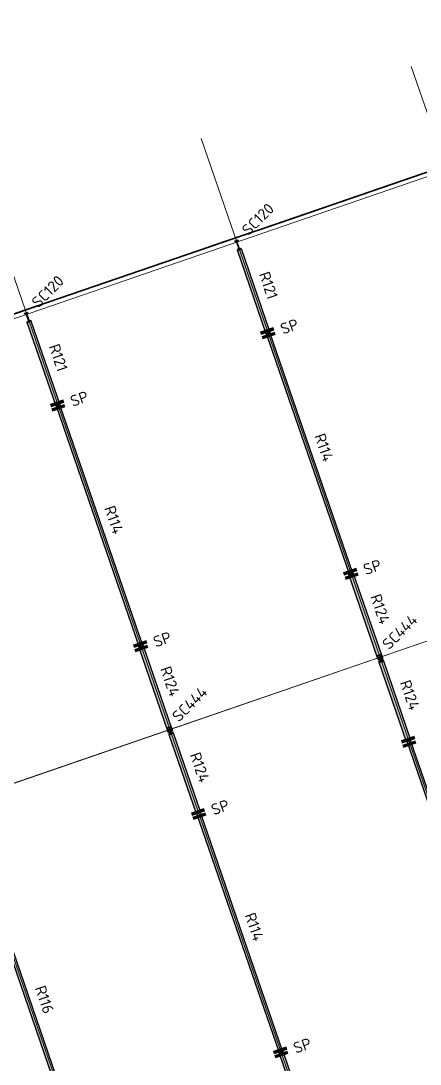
# Model space of a CAD drawing. Header units: millimetres. Extents: x 665 to 159342, y 5858 to 4035990.
# Drawn here: x 99900 to 117865, y 3984523 to 4031528 of the extents above; entities that cross this region are included whole.
import ezdxf

# ---------------------------------------------------------------- set-up
doc = ezdxf.new("R2010")
doc.units = ezdxf.units.MM
doc.linetypes.add('Dash', pattern=[7, 5, -2])
doc.linetypes.add('Hidden Half', pattern=[3, 2, -1])
for name, color, linetype, lineweight in [('A-270-M_ROOF', 132, 'Continuous', 13), ('S-280-A_COLUMN', 171, 'Continuous', 18), ('S-280-A_STRUCT_FRAME', 2, 'Continuous', 18), ('S-280-M_COLUMN', 52, 'Continuous', 13), ('S-280-M_STRUCT_FRAME', 12, 'Continuous', 13), ('S-280-MH_COLUMN', 52, 'Hidden Half', 13), ('Z-000-T_TEXT', 131, 'Continuous', 25), ('Z-030-M_GRID', 191, 'Continuous', 13)]:
    doc.layers.add(name, color=color, linetype=linetype, lineweight=lineweight)
doc.styles.add('ISOCPEUR_3', font='isocpeur.ttf', dxfattribs={"height": 500})

# ---------------------------------------------------------------- blocks, each defined once
blk = doc.blocks.new('25021-APA-ZZ-ZZ-M3-AR-000001_V3_rvt-1-S6_001 - UPPER ROOF FRAMING - PART 1')
at = {"layer": 'A-270-M_ROOF', "color": 253, "lineweight": 5}
for p, q in [((-2353802, 4031403), (-2459471, 3995017)), ((-2347724, 4012564), (-2453017, 3976308))]:
    blk.add_line(p, q, dxfattribs=at)
blk = doc.blocks.new('NRP_Framing-Steel-EA - RB725 - 75x75x8EA-3940634-S6_001 - UPPER ROOF FRAMING - PART 1')
at = {"layer": 'S-280-M_STRUCT_FRAME', "linetype": 'Dash', "lineweight": 35}
for points in [[(-2401549, 3985404), (-2401545, 3985411), (-2401547, 3985416), (-2401552, 3985410)], [(-2388639, 3977842), (-2388635, 3977849), (-2401545, 3985411), (-2401549, 3985404), (-2388719, 3977889)], [(-2388635, 3977849), (-2388637, 3977854), (-2401547, 3985416), (-2401544, 3985410), (-2388644, 3977854)], [(-2388637, 3977854), (-2388603, 3977912), (-2401513, 3985474), (-2401545, 3985415), (-2388719, 3977903)], [(-2388603, 3977912), (-2388603, 3977913), (-2388719, 3977980)]]:
    blk.add_hatch(color=132, dxfattribs=at).paths.add_polyline_path(points)
at = {"layer": 'S-280-M_STRUCT_FRAME', "color": 133, "lineweight": 35}
for p, q in [((-2401513, 3985474), (-2401552, 3985410)), ((-2401552, 3985410), (-2401549, 3985404)), ((-2401549, 3985404), (-2401545, 3985411)), ((-2401549, 3985404), (-2388639, 3977842)), ((-2401547, 3985416), (-2401513, 3985474)), ((-2401545, 3985411), (-2401547, 3985416)), ((-2401547, 3985416), (-2388637, 3977854)), ((-2401545, 3985411), (-2388635, 3977849)), ((-2401513, 3985474), (-2401513, 3985474)), ((-2401513, 3985474), (-2388603, 3977913)), ((-2401513, 3985474), (-2388603, 3977912)), ((-2388635, 3977849), (-2388639, 3977842)), ((-2388603, 3977912), (-2388637, 3977854)), ((-2388637, 3977854), (-2388635, 3977849)), ((-2388603, 3977913), (-2388603, 3977912))]:
    blk.add_line(p, q, dxfattribs=at)
blk = doc.blocks.new('NRP_Framing-Steel-Purlin Z - G914 - EZ250-15-4113422-S6_001 - UPPER ROOF FRAMING - PART 1')
at = {"layer": 'S-280-M_STRUCT_FRAME', "color": 150, "lineweight": 35}
for p, q in [((-2390950, 4018817), (-2400074, 4015675)), ((-2390855, 4018849), (-2390950, 4018817)), ((-2400168, 4015642), (-2402527, 4014830)), ((-2402527, 4014830), (-2402622, 4014797))]:
    blk.add_line(p, q, dxfattribs=at)
blk = doc.blocks.new('NRP_Framing-Steel-Purlin Z - G914 - EZ250-15-4113457-S6_001 - UPPER ROOF FRAMING - PART 1')
at = {"layer": 'S-280-M_STRUCT_FRAME', "color": 150, "lineweight": 35}
for p, q in [((-2381494, 4022072), (-2390855, 4018849)), ((-2381400, 4022105), (-2381494, 4022072)), ((-2390950, 4018817), (-2392836, 4018167)), ((-2392836, 4018167), (-2392930, 4018135))]:
    blk.add_line(p, q, dxfattribs=at)
blk = doc.blocks.new('NRP_Splice _v3_ - NRP_Splice-3209833-S6_001 - UPPER ROOF FRAMING - PART 1')
at = {"layer": 'Z-000-T_TEXT', "lineweight": 70}
for p, q in [((-0.5, 1.5), (-0.5, -1.5)), ((-0.5, 1.5), (-0.5, -1.5)), ((0.5, 1.5), (0.5, -1.5)), ((0.5, -1.5), (0.5, 1.5))]:
    blk.add_line(p, q, dxfattribs=at)

msp = doc.modelspace()

# ---------------------------------------------------------------- hatches: boundary and pattern name
at = {"layer": 'S-280-M_STRUCT_FRAME', "lineweight": 5}
for points in [[(109641, 4021194), (110939, 4017426), (111118, 4017488), (109821, 4021256)], [(101484, 4014170), (101663, 4014232), (100366, 4018001), (100186, 4017939), (100960, 4015691)], [(110951, 4017389), (110963, 4017394), (110951, 4017429), (110939, 4017425), (110951, 4017391)], [(114682, 4006593), (114838, 4006647), (111107, 4017484), (110951, 4017430), (111550, 4015691)], [(111119, 4017447), (111131, 4017451), (111118, 4017487), (111107, 4017482), (111119, 4017448)], [(111131, 4017450), (111131, 4017451), (111119, 4017446)], [(105227, 4003337), (105383, 4003391), (101652, 4014228), (101496, 4014174), (104655, 4004999)], [(101664, 4014192), (101676, 4014196), (101663, 4014231), (101652, 4014226), (101664, 4014193)], [(101496, 4014134), (101508, 4014138), (101496, 4014173), (101484, 4014169), (101496, 4014136)], [(101676, 4014195), (101676, 4014196), (101664, 4014191)], [(115954, 4002833), (116151, 4002901), (114859, 4006654), (114661, 4006586), (115208, 4004999)], [(106498, 3999577), (106696, 3999645), (105404, 4003398), (105206, 4003330)], [(115968, 4002791), (116062, 4002823), (116048, 4002864), (115954, 4002832), (115957, 4002823)], [(116028, 4002618), (116122, 4002650), (116108, 4002691), (116014, 4002659)], [(116028, 4002616), (117256, 3999051), (117453, 3999119), (116226, 4002685)], [(116072, 4002826), (116166, 4002859), (116151, 4002900), (116057, 4002867), (116069, 4002833)], [(116131, 4002653), (116225, 4002686), (116211, 4002727), (116117, 4002694), (116120, 4002685)], [(106616, 3999570), (106711, 3999603), (106696, 3999644), (106602, 3999612), (106614, 3999577)], [(106513, 3999535), (106607, 3999567), (106593, 3999609), (106499, 3999576), (106502, 3999567)], [(106573, 3999362), (106667, 3999394), (106653, 3999436), (106558, 3999403)], [(107801, 3995796), (107998, 3995864), (106771, 3999429), (106573, 3999361), (107159, 3997659)], [(106676, 3999397), (106770, 3999430), (106756, 3999471), (106662, 3999439), (106665, 3999429)], [(120986, 3988286), (121142, 3988339), (117433, 3999111), (117277, 3999057), (118913, 3994307)], [(111531, 3985030), (111687, 3985084), (107978, 3995855), (107822, 3995802), (108337, 3994307)], [(102079, 3981754), (102241, 3981810), (98525, 3992601), (98364, 3992545), (101439, 3983615)], [(112824, 3981235), (112887, 3981257), (112714, 3981759), (112800, 3981787), (112972, 3981286), (113004, 3981297), (111699, 3985087), (111519, 3985025), (112722, 3981532)], [(111687, 3985084), (111699, 3985088), (111686, 3985123), (111675, 3985119), (111686, 3985087)], [(111519, 3985026), (111531, 3985030), (111519, 3985066), (111507, 3985062), (111518, 3985030)]]:
    msp.add_hatch(color=256, dxfattribs=at).paths.add_polyline_path(points)
h = msp.add_hatch(color=256, dxfattribs=at)
h.paths.add_polyline_path([(116072, 4002826), (116057, 4002868), (116048, 4002864), (116062, 4002823)])
h.paths.add_polyline_path([(116166, 4002858), (116166, 4002859), (116151, 4002853)])
at = {"layer": 'S-280-M_STRUCT_FRAME'}
h = msp.add_hatch(color=256, dxfattribs=at)
h.paths.add_polyline_path([(116131, 4002653), (116117, 4002694), (116108, 4002691), (116122, 4002650)])
h.paths.add_polyline_path([(116226, 4002685), (116225, 4002686), (116131, 4002653)])
at = {"layer": 'S-280-M_STRUCT_FRAME', "lineweight": 5}
h = msp.add_hatch(color=256, dxfattribs=at)
h.paths.add_polyline_path([(106616, 3999570), (106602, 3999612), (106593, 3999609), (106607, 3999567)])
h.paths.add_polyline_path([(106711, 3999602), (106711, 3999603), (106696, 3999597)])
at = {"layer": 'S-280-M_STRUCT_FRAME'}
h = msp.add_hatch(color=256, dxfattribs=at)
h.paths.add_polyline_path([(106676, 3999397), (106662, 3999439), (106653, 3999436), (106667, 3999394)])
h.paths.add_polyline_path([(106771, 3999429), (106770, 3999430), (106676, 3999397)])
h = msp.add_hatch(color=256, dxfattribs=at)
h.paths.add_polyline_path([(117358, 3999086), (117357, 3999086), (117352, 3999084)])
h.paths.add_polyline_path([(117433, 3999111), (117433, 3999112), (117358, 3999086)])
h = msp.add_hatch(color=256, dxfattribs=at)
h.paths.add_polyline_path([(107902, 3995830), (107902, 3995831), (107897, 3995828)])
h.paths.add_polyline_path([(107978, 3995855), (107978, 3995856), (107902, 3995830)])
msp.add_hatch(color=256, dxfattribs=at).paths.add_polyline_path([(111699, 3985087), (111699, 3985088), (111687, 3985083)])

# ---------------------------------------------------------------- linework, layer by layer
at = {"layer": 'S-280-M_COLUMN', "lineweight": 35}
for p, q in [((109511, 4021592), (109679, 4021650)), ((109515, 4021580), (109511, 4021592)), ((109585, 4021604), (109515, 4021580)), ((109716, 4021258), (109599, 4021597)), ((109606, 4021599), (109723, 4021261)), ((109683, 4021638), (109613, 4021614)), ((109811, 4021266), (109643, 4021208)), ((109679, 4021650), (109683, 4021638)), ((109737, 4021254), (109807, 4021278)), ((109807, 4021278), (109811, 4021266)), ((109639, 4021220), (109709, 4021244)), ((109643, 4021208), (109639, 4021220)), ((100056, 4018336), (100224, 4018394)), ((100060, 4018324), (100056, 4018336)), ((100129, 4018348), (100060, 4018324)), ((100260, 4018002), (100144, 4018341)), ((100151, 4018343), (100268, 4018005)), ((100228, 4018382), (100158, 4018358)), ((100184, 4017964), (100253, 4017988)), ((100356, 4018010), (100188, 4017952)), ((100224, 4018394), (100228, 4018382)), ((100282, 4017998), (100352, 4018022)), ((100352, 4018022), (100356, 4018010)), ((100188, 4017952), (100184, 4017964)), ((115995, 4002725), (115973, 4002791)), ((115978, 4002793), (115999, 4002733)), ((116185, 4002790), (115995, 4002725)), ((115999, 4002733), (116177, 4002794)), ((116177, 4002794), (116156, 4002854)), ((116162, 4002856), (116185, 4002790)), ((106540, 3999469), (106518, 3999535)), ((106523, 3999537), (106544, 3999477)), ((106729, 3999535), (106540, 3999469)), ((106544, 3999477), (106722, 3999538)), ((106722, 3999538), (106701, 3999598)), ((106707, 3999600), (106729, 3999535))]:
    msp.add_line(p, q, dxfattribs=at)
for centre, start, end in [((109588, 4021593), 19.0004, 109.0004), ((109617, 4021603), 109.0004, 199.0004), ((109705, 4021254), 289.0004, 19.0004), ((109734, 4021264), 199.0004, 289.0004), ((100133, 4018337), 19.0004, 109.0004), ((100162, 4018347), 109.0004, 199.0004), ((100250, 4017999), 289.0004, 19.0004), ((100279, 4018009), 199.0004, 289.0004)]:
    msp.add_arc(centre, 11.4, start, end, dxfattribs=at)
at = {"layer": 'S-280-M_STRUCT_FRAME', "lineweight": 25}
for p, q in [((109641, 4021194), (109821, 4021256)), ((110939, 4017426), (109641, 4021194)), ((111118, 4017488), (109821, 4021256)), ((100186, 4017939), (100366, 4018001)), ((101663, 4014232), (100366, 4018001)), ((101484, 4014170), (100186, 4017939)), ((111118, 4017488), (110939, 4017426)), ((110939, 4017425), (110951, 4017429)), ((110939, 4017426), (110939, 4017425)), ((110939, 4017425), (110951, 4017389)), ((110951, 4017430), (111107, 4017484)), ((114682, 4006593), (110951, 4017430)), ((110963, 4017394), (110951, 4017389)), ((110951, 4017389), (110952, 4017388)), ((110952, 4017388), (110964, 4017393)), ((111107, 4017483), (111119, 4017487)), ((114838, 4006647), (111107, 4017484)), ((111119, 4017487), (111118, 4017488)), ((111131, 4017451), (111119, 4017487)), ((111131, 4017451), (111119, 4017447)), ((111120, 4017446), (111131, 4017450)), ((111131, 4017450), (111131, 4017451)), ((101663, 4014232), (101484, 4014170)), ((101496, 4014174), (101652, 4014228)), ((101652, 4014227), (101664, 4014231)), ((105383, 4003391), (101652, 4014228)), ((101664, 4014231), (101663, 4014232)), ((101676, 4014196), (101664, 4014231)), ((101484, 4014169), (101496, 4014173)), ((101484, 4014170), (101484, 4014169)), ((101484, 4014169), (101496, 4014134)), ((105227, 4003337), (101496, 4014174)), ((101508, 4014138), (101496, 4014134)), ((101496, 4014134), (101497, 4014133)), ((101497, 4014133), (101508, 4014137)), ((101676, 4014196), (101664, 4014192)), ((101664, 4014190), (101676, 4014195)), ((101676, 4014195), (101676, 4014196)), ((114661, 4006586), (114859, 4006654)), ((115954, 4002833), (114661, 4006586)), ((114838, 4006647), (114682, 4006593)), ((116151, 4002901), (114859, 4006654)), ((105206, 4003330), (105404, 4003398)), ((106498, 3999577), (105206, 4003330)), ((105383, 4003391), (105227, 4003337)), ((106696, 3999645), (105404, 4003398)), ((116151, 4002901), (115954, 4002833)), ((115954, 4002832), (116048, 4002864)), ((115954, 4002833), (115954, 4002832)), ((115954, 4002832), (115968, 4002791)), ((116062, 4002823), (115968, 4002791)), ((115968, 4002791), (115969, 4002789)), ((115969, 4002789), (116166, 4002858)), ((116211, 4002728), (116013, 4002660)), ((116013, 4002660), (116014, 4002659)), ((116014, 4002659), (116108, 4002691)), ((116014, 4002659), (116028, 4002618)), ((116028, 4002616), (116226, 4002685)), ((116122, 4002650), (116028, 4002618)), ((116028, 4002618), (116028, 4002616)), ((117256, 3999051), (116028, 4002616)), ((116048, 4002864), (116062, 4002823)), ((116057, 4002868), (116152, 4002900)), ((116072, 4002826), (116057, 4002868)), ((116166, 4002859), (116072, 4002826)), ((116108, 4002691), (116122, 4002650)), ((116117, 4002694), (116211, 4002727)), ((116131, 4002653), (116117, 4002694)), ((116225, 4002686), (116131, 4002653)), ((116152, 4002900), (116151, 4002901)), ((116166, 4002859), (116152, 4002900)), ((116166, 4002858), (116166, 4002859)), ((116211, 4002727), (116211, 4002728)), ((116225, 4002686), (116211, 4002727)), ((116226, 4002685), (116225, 4002686)), ((117453, 3999119), (116226, 4002685)), ((106696, 3999645), (106498, 3999577)), ((106602, 3999612), (106696, 3999644)), ((106696, 3999644), (106696, 3999645)), ((106711, 3999603), (106696, 3999644)), ((106498, 3999577), (106499, 3999576)), ((106499, 3999576), (106593, 3999609)), ((106499, 3999576), (106513, 3999535)), ((106513, 3999534), (106711, 3999602)), ((106607, 3999567), (106513, 3999535)), ((106513, 3999535), (106513, 3999534)), ((106756, 3999472), (106558, 3999404)), ((106558, 3999403), (106653, 3999436)), ((106558, 3999404), (106558, 3999403)), ((106558, 3999403), (106573, 3999362)), ((106573, 3999361), (106771, 3999429)), ((106667, 3999394), (106573, 3999362)), ((106573, 3999362), (106573, 3999361)), ((107801, 3995796), (106573, 3999361)), ((106593, 3999609), (106607, 3999567)), ((106616, 3999570), (106602, 3999612)), ((106711, 3999603), (106616, 3999570)), ((106653, 3999436), (106667, 3999394)), ((106662, 3999439), (106756, 3999471)), ((106676, 3999397), (106662, 3999439)), ((106770, 3999430), (106676, 3999397)), ((106711, 3999602), (106711, 3999603)), ((106756, 3999471), (106756, 3999472)), ((106770, 3999430), (106756, 3999471)), ((106771, 3999429), (106770, 3999430)), ((107998, 3995864), (106771, 3999429)), ((117453, 3999119), (117256, 3999051)), ((117277, 3999057), (117433, 3999111)), ((117352, 3999084), (117277, 3999058)), ((117277, 3999058), (117277, 3999057)), ((120986, 3988286), (117277, 3999057)), ((117433, 3999112), (117358, 3999086)), ((117433, 3999111), (117433, 3999112)), ((121142, 3988339), (117433, 3999111)), ((107998, 3995864), (107801, 3995796)), ((107822, 3995802), (107978, 3995855)), ((107897, 3995828), (107822, 3995802)), ((107822, 3995802), (107822, 3995802)), ((111531, 3985030), (107822, 3995802)), ((107978, 3995856), (107902, 3995830)), ((107978, 3995855), (107978, 3995856)), ((111687, 3985084), (107978, 3995855)), ((102241, 3981810), (98525, 3992601)), ((102079, 3981754), (98364, 3992545)), ((111519, 3985025), (111699, 3985087)), ((111687, 3985084), (111531, 3985030)), ((111686, 3985124), (111674, 3985120)), ((111675, 3985119), (111686, 3985123)), ((111686, 3985123), (111686, 3985124)), ((111699, 3985088), (111686, 3985123)), ((111699, 3985088), (111687, 3985084)), ((111699, 3985087), (111699, 3985088)), ((113004, 3981297), (111699, 3985087)), ((111518, 3985067), (111506, 3985063)), ((111506, 3985063), (111507, 3985062)), ((111507, 3985062), (111519, 3985066)), ((111507, 3985062), (111519, 3985026)), ((111531, 3985030), (111519, 3985026)), ((111519, 3985026), (111519, 3985025)), ((112824, 3981235), (111519, 3985025))]:
    msp.add_line(p, q, dxfattribs=at)
at = {"layer": 'S-280-M_STRUCT_FRAME', "linetype": 'Dash', "lineweight": 25}
for p, q in [((110951, 4017429), (111025, 4017454)), ((111037, 4017419), (110963, 4017394)), ((110964, 4017393), (111119, 4017446)), ((111025, 4017454), (111037, 4017419)), ((111033, 4017457), (111107, 4017483)), ((111045, 4017422), (111033, 4017457)), ((111033, 4017457), (111033, 4017457)), ((111119, 4017447), (111045, 4017422)), ((101578, 4014201), (101652, 4014227)), ((101496, 4014173), (101570, 4014199)), ((101508, 4014137), (101664, 4014190)), ((101582, 4014163), (101508, 4014138)), ((101570, 4014199), (101582, 4014163)), ((101590, 4014166), (101578, 4014201)), ((101578, 4014201), (101578, 4014201)), ((101664, 4014192), (101590, 4014166)), ((114682, 4006592), (114758, 4006618)), ((114682, 4006593), (114682, 4006592)), ((114682, 4006592), (114690, 4006569)), ((114766, 4006595), (114690, 4006569)), ((114690, 4006569), (114691, 4006568)), ((114691, 4006568), (114847, 4006622)), ((114758, 4006618), (114766, 4006595)), ((114763, 4006620), (114838, 4006646)), ((114771, 4006597), (114763, 4006620)), ((114763, 4006620), (114763, 4006620)), ((114847, 4006623), (114771, 4006597)), ((114838, 4006646), (114838, 4006647)), ((114847, 4006623), (114838, 4006646)), ((114847, 4006622), (114847, 4006623)), ((105227, 4003336), (105302, 4003362)), ((105227, 4003337), (105227, 4003336)), ((105227, 4003336), (105235, 4003313)), ((105310, 4003339), (105235, 4003313)), ((105235, 4003313), (105236, 4003312)), ((105236, 4003312), (105392, 4003366)), ((105302, 4003362), (105310, 4003339)), ((105308, 4003364), (105383, 4003390)), ((105316, 4003341), (105308, 4003364)), ((105308, 4003364), (105308, 4003364)), ((105391, 4003367), (105316, 4003341)), ((105383, 4003390), (105383, 4003391)), ((105391, 4003367), (105383, 4003390)), ((105392, 4003366), (105391, 4003367)), ((116057, 4002868), (116057, 4002868)), ((116131, 4002653), (116131, 4002653)), ((106602, 3999612), (106602, 3999612)), ((106676, 3999397), (106676, 3999397)), ((117424, 3999136), (117268, 3999082)), ((117268, 3999082), (117269, 3999082)), ((117269, 3999082), (117344, 3999107)), ((117269, 3999082), (117277, 3999058)), ((117344, 3999107), (117352, 3999084)), ((117350, 3999109), (117425, 3999135)), ((117358, 3999086), (117350, 3999109)), ((117358, 3999086), (117358, 3999086)), ((117425, 3999135), (117424, 3999136)), ((117433, 3999112), (117425, 3999135)), ((107969, 3995880), (107813, 3995827)), ((107894, 3995854), (107969, 3995880)), ((107969, 3995880), (107969, 3995880)), ((107978, 3995856), (107969, 3995880)), ((107813, 3995826), (107889, 3995852)), ((107813, 3995827), (107813, 3995826)), ((107813, 3995826), (107822, 3995802)), ((107889, 3995852), (107897, 3995828)), ((107902, 3995830), (107894, 3995854)), ((107902, 3995830), (107902, 3995830)), ((111674, 3985120), (111518, 3985067)), ((111519, 3985066), (111593, 3985091)), ((111593, 3985091), (111605, 3985056)), ((111601, 3985094), (111675, 3985119)), ((111613, 3985059), (111601, 3985094)), ((111687, 3985084), (111613, 3985059)), ((111605, 3985056), (111531, 3985030)), ((111613, 3985058), (111613, 3985059))]:
    msp.add_line(p, q, dxfattribs=at)
at = {"layer": 'S-280-MH_COLUMN', "lineweight": 35}
for p, q in [((115930, 4002914), (116119, 4002979)), ((116116, 4002972), (115938, 4002911)), ((116156, 4002854), (116116, 4002972)), ((116119, 4002979), (116162, 4002856)), ((115973, 4002791), (115930, 4002914)), ((115938, 4002911), (115978, 4002793)), ((106475, 3999659), (106664, 3999724)), ((106518, 3999535), (106475, 3999659)), ((106661, 3999716), (106483, 3999655)), ((106483, 3999655), (106523, 3999537)), ((106701, 3999599), (106661, 3999716)), ((106664, 3999724), (106707, 3999600))]:
    msp.add_line(p, q, dxfattribs=at)
at = {"layer": 'Z-030-M_GRID'}
for p, q in [((137905, 4031528), (25488, 3992819)), ((134556, 3979845), (117465, 4029479)), ((125101, 3976589), (108010, 4026223)), ((115646, 3973333), (98555, 4022967)), ((106191, 3970077), (89100, 4019712)), ((32000, 3973908), (144423, 4012620))]:
    msp.add_line(p, q, dxfattribs=at)

# ---------------------------------------------------------------- block references
at = {"lineweight": 5}
msp.add_blockref('25021-APA-ZZ-ZZ-M3-AR-000001_V3_rvt-1-S6_001 - UPPER ROOF FRAMING - PART 1', (2491986, 0), dxfattribs=at)
at = {"layer": 'S-280-M_STRUCT_FRAME', "color": 150, "lineweight": 35}
for name, p in [('NRP_Framing-Steel-Purlin Z - G914 - EZ250-15-4113457-S6_001 - UPPER ROOF FRAMING - PART 1', (2501441, 3256)), ('NRP_Framing-Steel-Purlin Z - G914 - EZ250-15-4113457-S6_001 - UPPER ROOF FRAMING - PART 1', (2491986, 0)), ('NRP_Framing-Steel-Purlin Z - G914 - EZ250-15-4113422-S6_001 - UPPER ROOF FRAMING - PART 1', (2491986, 0))]:
    msp.add_blockref(name, p, dxfattribs=at)
at = {"layer": 'S-280-M_STRUCT_FRAME', "color": 133, "lineweight": 35}
msp.add_blockref('NRP_Framing-Steel-EA - RB725 - 75x75x8EA-3940634-S6_001 - UPPER ROOF FRAMING - PART 1', (2491986, 0), dxfattribs=at)
at = {"layer": 'Z-000-T_TEXT', "lineweight": 70, "xscale": 200, "yscale": 200, "zscale": 200, "rotation": 109.0004071202155}
for p in [(111021, 4017454), (101566, 4014198), (114754, 4006612), (105299, 4003356), (117359, 3999048), (107904, 3995792), (111601, 3985055)]:
    msp.add_blockref('NRP_Splice _v3_ - NRP_Splice-3209833-S6_001 - UPPER ROOF FRAMING - PART 1', p, dxfattribs=at)

# ---------------------------------------------------------------- texts
at = {"layer": 'S-280-A_COLUMN', "lineweight": 13, "char_height": 500, "attachment_point": 1, "rotation": 45, "style": 'ISOCPEUR_3'}
for s, insert, width in [('SC120', (109791, 4022169), 2084.39), ('SC120', (100335, 4018913), 2084.39), ('SC444', (116108, 4003513), 2356.96), ('SC444', (106653, 4000257), 2356.96)]:
    msp.add_mtext(s, dxfattribs=dict(at, insert=insert, width=width))
at = {"layer": 'S-280-A_STRUCT_FRAME', "lineweight": 13, "char_height": 500, "attachment_point": 1, "rotation": 289.0004, "style": 'ISOCPEUR_3'}
for s, insert, width in [('R121', (111073, 4020283), 1523.21), ('R121', (101618, 4017027), 1523.21), ('R114', (113570, 4012995), 1571.31), ('R114', (104114, 4009739), 1571.31), ('R124', (116085, 4005757), 1699.58), ('R124', (106630, 4002501), 1699.58), ('R124', (117419, 4001882), 1699.58), ('R124', (107964, 3998626), 1699.58), ('R114', (110430, 3991399), 1571.31), ('R116', (100987, 3988116), 1523.21)]:
    msp.add_mtext(s, dxfattribs=dict(at, insert=insert, width=width))
at = {"layer": 'Z-000-T_TEXT', "char_height": 500, "width": 962.02, "attachment_point": 1, "rotation": 19.0004, "style": 'ISOCPEUR_3'}
for insert in [(111523, 4017861), (102068, 4014606), (115256, 4007019), (105801, 4003763), (108405, 3996199), (112103, 3985462)]:
    msp.add_mtext('SP', dxfattribs=dict(at, insert=insert))

doc.saveas('drawing.dxf')
